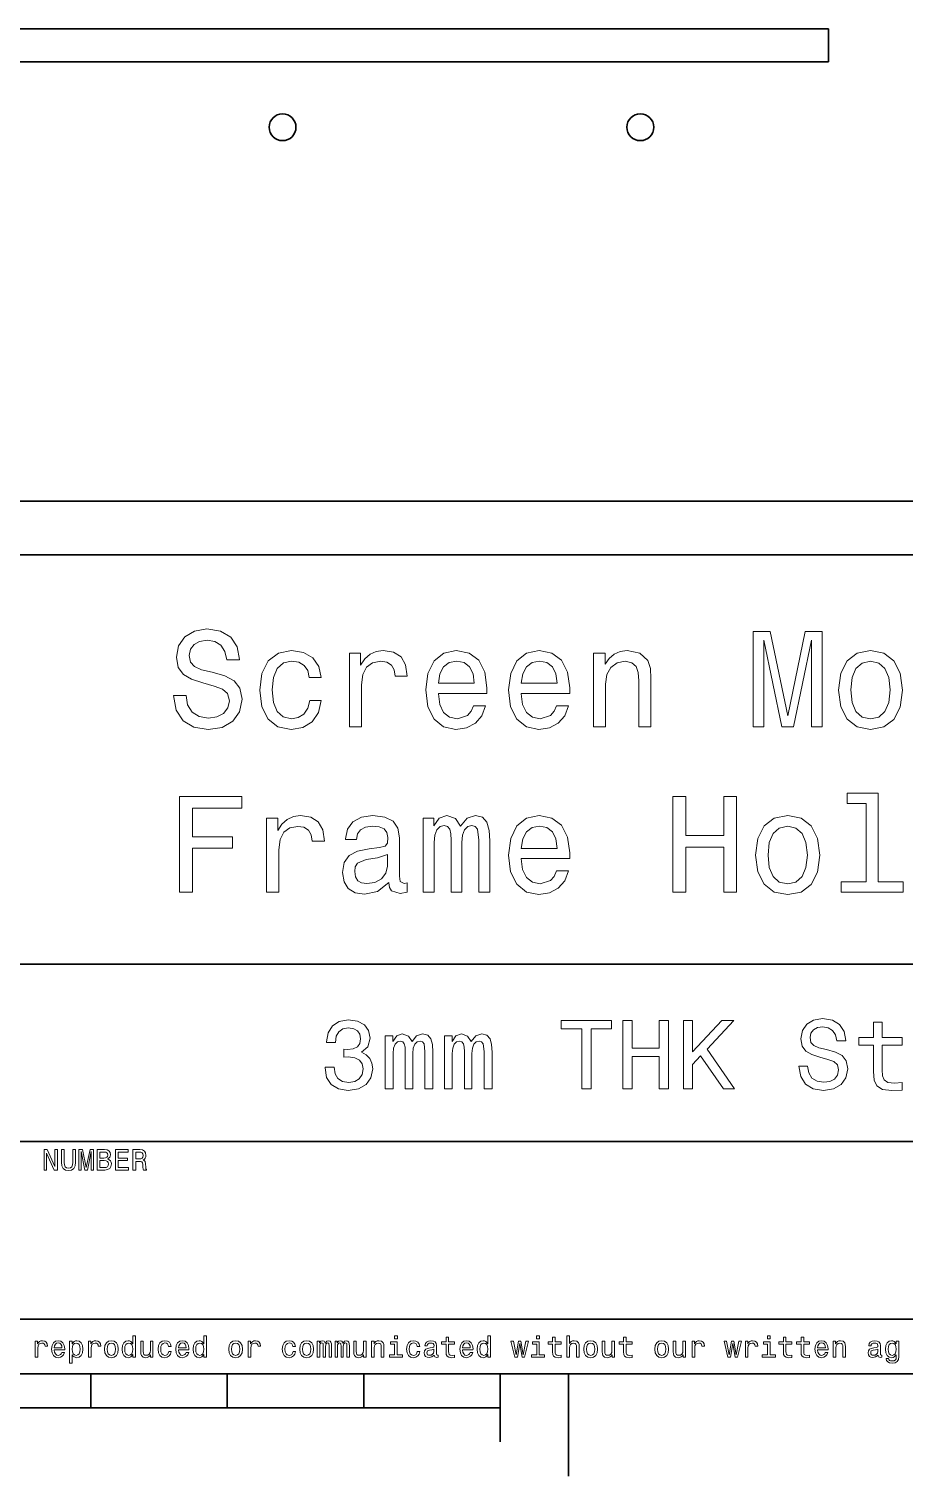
# Model space of a CAD drawing. Extents: x 0 to 420, y 0 to 297.
# Drawn here: x 275.5 to 339.6, y 2.5 to 108.5 of the extents above; entities that cross this region are included whole.
import ezdxf

# ---------------------------------------------------------------- set-up
doc = ezdxf.new("R2010")
doc.units = 0

msp = doc.modelspace()

# ---------------------------------------------------------------- linework, layer by layer
at = {"color": 7, "lineweight": 35}
for p, q in [((122.06395, 108.519714), (334.063965, 108.519714)), ((334.063965, 106.119705), (334.063965, 108.519714)), ((122.06395, 106.119705), (334.063965, 106.119705)), ((96.917229, 73.923706), (360.010712, 73.923706)), ((220, 70), (410, 70)), ((220, 40), (385, 40)), ((220, 27), (385, 27)), ((220, 14), (385, 14)), ((10, 10), (410, 10)), ((220, 10), (410, 10)), ((280, 10), (280, 7.5)), ((290, 10), (290, 7.5)), ((300, 10), (300, 7.5)), ((310, 10), (310, 5)), ((315, 10), (315, 2.5)), ((110, 7.5), (310, 7.5))]:
    msp.add_line(p, q, dxfattribs=at)
at = {"color": 7, "lineweight": 13}
for points in [[(286.97406, 59.690201), (286.056213, 59.690201), (286.257935, 58.621037), (286.762268, 57.834293), (287.53891, 57.360229), (288.587891, 57.188759), (289.626801, 57.350143), (290.403473, 57.793945), (290.897705, 58.48991), (291.079254, 59.40778), (290.927948, 60.234867), (290.504333, 60.769451), (289.818451, 61.122475), (288.900574, 61.384724), (288.113831, 61.576366), (287.599426, 61.798271), (287.306915, 62.121037), (287.216156, 62.625359), (287.306915, 63.07925), (287.569183, 63.422188), (287.972626, 63.654175), (288.527374, 63.734867), (289.092224, 63.634003), (289.536041, 63.361671), (289.828552, 62.90778), (289.969757, 62.292503), (290.887604, 62.292503), (290.887604, 62.312679), (290.726227, 63.260803), (290.252167, 63.966858), (289.505768, 64.41066), (288.497131, 64.561958), (287.589355, 64.41066), (286.883301, 63.98703), (286.429413, 63.331409), (286.268005, 62.484146), (286.399139, 61.727665), (286.78244, 61.213253), (287.387604, 60.870316), (288.214691, 60.608067), (289.031708, 60.37608), (289.646973, 60.154179), (290.020172, 59.831409), (290.151306, 59.306915), (290.030273, 58.772331), (289.71759, 58.368874), (289.24353, 58.116714), (288.628235, 58.036022), (287.942383, 58.146973), (287.417877, 58.469738), (287.085022, 58.994236)], [(328.550446, 57.380402), (329.327087, 57.380402), (329.327087, 63.734867), (330.638336, 57.380402), (331.505768, 57.380402), (332.806915, 63.734867), (332.806915, 57.380402), (333.593658, 57.380402), (333.593658, 64.380402), (332.363129, 64.380402), (331.072052, 58.207493), (329.791077, 64.380402), (328.550446, 64.380402)], [(296.001434, 61.001438), (296.878967, 61.001438), (296.697418, 61.808357), (296.263702, 62.443802), (295.587891, 62.837173), (294.710388, 62.988472), (293.742096, 62.786743), (293.005768, 62.221901), (292.541809, 61.304031), (292.380402, 60.073486), (292.531708, 58.853024), (292.985596, 57.945244), (293.701721, 57.380402), (294.680115, 57.188759), (295.547546, 57.340057), (296.223358, 57.763687), (296.687317, 58.429394), (296.889069, 59.317001), (296.041809, 59.317001), (295.890503, 58.752159), (295.608063, 58.328529), (295.20462, 58.06628), (294.710388, 57.985588), (294.095093, 58.116714), (293.651306, 58.520172), (293.378967, 59.175789), (293.288177, 60.103745), (293.378967, 61.011524), (293.661377, 61.667145), (294.115295, 62.070602), (294.710388, 62.211815), (295.234863, 62.121037), (295.628235, 61.889046), (295.890503, 61.50576)], [(298.956787, 57.380402), (299.844391, 57.380402), (299.844391, 60.476944), (299.935181, 61.223343), (300.207489, 61.757923), (300.651306, 62.080688), (301.246399, 62.191643), (301.690216, 62.121037), (302.023071, 61.919308), (302.224792, 61.576366), (302.29541, 61.112389), (303.193085, 61.112389), (303.072052, 61.929394), (302.739197, 62.514408), (302.184448, 62.867432), (301.427948, 62.988472), (300.913544, 62.90778), (300.469757, 62.706051), (300.076385, 62.36311), (299.763702, 61.899132), (299.763702, 62.796829), (298.956787, 62.796829)], [(305.472626, 59.831409), (309.023071, 59.831409), (309.033142, 60.244953), (308.871765, 61.404896), (308.427948, 62.272331), (307.721924, 62.796829), (306.783875, 62.988472), (305.865997, 62.786743), (305.159943, 62.221901), (304.706055, 61.304031), (304.544678, 60.093658), (304.695984, 58.853024), (305.149872, 57.945244), (305.845825, 57.380402), (306.753601, 57.188759), (307.540344, 57.319881), (308.185883, 57.662823), (308.659943, 58.207493), (308.932281, 58.933716), (308.054749, 58.933716), (307.873199, 58.530258), (307.610962, 58.227665), (306.864563, 57.985588), (306.289642, 58.096539), (305.855927, 58.449566), (305.573486, 59.024494), (305.472626, 59.801151)], [(311.544678, 59.831409), (315.095093, 59.831409), (315.105194, 60.244953), (314.943817, 61.404896), (314.5, 62.272331), (313.793945, 62.796829), (312.855927, 62.988472), (311.938049, 62.786743), (311.231995, 62.221901), (310.778107, 61.304031), (310.61673, 60.093658), (310.768005, 58.853024), (311.221924, 57.945244), (311.917877, 57.380402), (312.825653, 57.188759), (313.612396, 57.319881), (314.257935, 57.662823), (314.731995, 58.207493), (315.004333, 58.933716), (314.126801, 58.933716), (313.945251, 58.530258), (313.683014, 58.227665), (312.936615, 57.985588), (312.361694, 58.096539), (311.927948, 58.449566), (311.645538, 59.024494), (311.544678, 59.801151)], [(316.840057, 57.380402), (317.727661, 57.380402), (317.727661, 60.507202), (317.818451, 61.223343), (318.110962, 61.747837), (318.56485, 62.070602), (319.170044, 62.191643), (319.654175, 62.090775), (319.956787, 61.818443), (320.108093, 61.364552), (320.158508, 60.759365), (320.158508, 57.380402), (321.046112, 57.380402), (321.046112, 60.940922), (321.005768, 61.657059), (320.824219, 62.252159), (320.229126, 62.796829), (319.301147, 62.988472), (318.786743, 62.917866), (318.353027, 62.726223), (317.979828, 62.403458), (317.687317, 61.969738), (317.687317, 62.796829), (316.840057, 62.796829)], [(334.793945, 60.083572), (334.955353, 58.853024), (335.419312, 57.945244), (336.15564, 57.380402), (337.144104, 57.188759), (338.122498, 57.380402), (338.858795, 57.935158), (339.322784, 58.842937), (339.494232, 60.083572), (339.322784, 61.314117), (338.858795, 62.231987), (338.122498, 62.786743), (337.144104, 62.988472), (336.15564, 62.786743), (335.419312, 62.221901), (334.955353, 61.314117)], [(305.472626, 60.577808), (305.583588, 61.273773), (305.855927, 61.788181), (306.26947, 62.100861), (306.814117, 62.211815), (307.348724, 62.100861), (307.762268, 61.788181), (308.014404, 61.273773), (308.105194, 60.577808)], [(311.544678, 60.577808), (311.65564, 61.273773), (311.927948, 61.788181), (312.341492, 62.100861), (312.886169, 62.211815), (313.420746, 62.100861), (313.83429, 61.788181), (314.086456, 61.273773), (314.177246, 60.577808)], [(335.701721, 60.093658), (335.792511, 61.001438), (336.074951, 61.657059), (336.528839, 62.060516), (337.144104, 62.201729), (337.749298, 62.060516), (338.203186, 61.667145), (338.485596, 61.001438), (338.586456, 60.093658), (338.485596, 59.175789), (338.203186, 58.510086), (337.749298, 58.106625), (337.144104, 57.975502), (336.528839, 58.106625), (336.074951, 58.510086), (335.792511, 59.175789)], [(286.5, 45.286743), (287.438049, 45.286743), (287.438049, 48.504322), (290.383301, 48.504322), (290.383301, 49.341499), (287.438049, 49.341499), (287.438049, 51.43948), (291.059082, 51.43948), (291.059082, 52.286743), (286.5, 52.286743)], [(322.659943, 45.286743), (323.597992, 45.286743), (323.597992, 48.574928), (326.402039, 48.574928), (326.402039, 45.286743), (327.329987, 45.286743), (327.329987, 52.286743), (326.402039, 52.286743), (326.402039, 49.432278), (323.597992, 49.432278), (323.597992, 52.286743), (322.659943, 52.286743)], [(336.82135, 51.782421), (336.82135, 46.033142), (334.995697, 46.033142), (334.995697, 45.286743), (339.524506, 45.286743), (339.524506, 46.033142), (337.708954, 46.033142), (337.708954, 52.528816), (335.429413, 52.528816), (335.429413, 51.782421)], [(292.884735, 45.286743), (293.772339, 45.286743), (293.772339, 48.383286), (293.863129, 49.129684), (294.135468, 49.664265), (294.579254, 49.98703), (295.174347, 50.097984), (295.618164, 50.027378), (295.951019, 49.825649), (296.15274, 49.482708), (296.223358, 49.01873), (297.121033, 49.01873), (297, 49.835735), (296.667145, 50.42075), (296.112396, 50.773773), (295.355927, 50.894814), (294.841492, 50.814121), (294.397705, 50.612392), (294.004333, 50.269451), (293.69165, 49.805473), (293.69165, 50.703171), (292.884735, 50.703171)], [(301.841492, 45.992794), (301.841492, 45.962536), (301.891937, 45.619595), (302.043243, 45.377522), (302.67868, 45.185879), (303.172913, 45.266571), (303.172913, 45.95245), (302.96109, 45.922192), (302.67868, 46.053314), (302.628235, 46.456772), (302.628235, 49.260807), (302.507202, 49.976944), (302.154175, 50.481266), (301.53891, 50.783859), (300.671478, 50.894814), (299.824219, 50.773773), (299.198853, 50.430836), (298.805481, 49.896252), (298.674347, 49.190201), (298.674347, 49.129684), (299.471191, 49.129684), (299.541809, 49.553314), (299.763702, 49.855907), (300.126801, 50.037464), (300.641205, 50.10807), (301.135468, 50.057636), (301.488495, 49.906342), (301.700287, 49.644093), (301.770905, 49.280979), (301.73056, 48.857349), (301.569183, 48.645535), (301.16571, 48.54467), (300.409241, 48.463978), (299.541809, 48.282421), (298.926514, 47.959656), (298.563416, 47.45533), (298.452454, 46.708935), (298.553314, 46.043228), (298.865997, 45.548992), (299.370331, 45.236309), (300.066284, 45.125359), (301.004333, 45.337177)], [(304.342957, 45.286743), (305.159943, 45.286743), (305.159943, 48.90778), (305.210388, 49.45245), (305.361694, 49.845821), (305.593658, 50.077808), (305.896271, 50.168587), (306.138336, 50.087894), (306.299713, 49.886166), (306.380402, 49.543228), (306.410675, 49.089336), (306.410675, 45.286743), (307.177246, 45.286743), (307.177246, 48.90778), (307.227661, 49.442364), (307.378967, 49.835735), (307.621033, 50.077808), (307.923645, 50.168587), (308.16571, 50.087894), (308.327087, 49.886166), (308.427948, 49.089336), (308.427948, 45.286743), (309.244965, 45.286743), (309.244965, 49.028816), (309.194519, 49.805473), (309.033142, 50.400578), (308.710388, 50.763687), (308.185883, 50.894814), (307.570618, 50.693085), (307.096558, 50.10807), (306.723358, 50.682999), (306.097992, 50.894814), (305.523071, 50.693085), (305.1297, 50.128242), (305.1297, 50.703171), (304.342957, 50.703171)], [(311.544678, 47.737751), (315.095093, 47.737751), (315.105194, 48.151295), (314.943817, 49.311237), (314.5, 50.178673), (313.793945, 50.703171), (312.855927, 50.894814), (311.938049, 50.693085), (311.231995, 50.128242), (310.778107, 49.210373), (310.61673, 48), (310.768005, 46.759365), (311.221924, 45.851585), (311.917877, 45.286743), (312.825653, 45.0951), (313.612396, 45.226223), (314.257935, 45.569164), (314.731995, 46.113834), (315.004333, 46.840057), (314.126801, 46.840057), (313.945251, 46.4366), (313.683014, 46.134007), (312.936615, 45.89193), (312.361694, 46.00288), (311.927948, 46.355907), (311.645538, 46.930836), (311.544678, 47.707493)], [(328.721924, 47.989914), (328.883301, 46.759365), (329.34729, 45.851585), (330.083588, 45.286743), (331.072052, 45.0951), (332.050446, 45.286743), (332.786743, 45.841499), (333.250732, 46.749279), (333.422211, 47.989914), (333.250732, 49.220459), (332.786743, 50.138329), (332.050446, 50.693085), (331.072052, 50.894814), (330.083588, 50.693085), (329.34729, 50.128242), (328.883301, 49.220459)], [(311.544678, 48.48415), (311.65564, 49.180115), (311.927948, 49.694523), (312.341492, 50.007202), (312.886169, 50.118156), (313.420746, 50.007202), (313.83429, 49.694523), (314.086456, 49.180115), (314.177246, 48.48415)], [(329.6297, 48), (329.720459, 48.90778), (330.002899, 49.5634), (330.456787, 49.966858), (331.072052, 50.10807), (331.677246, 49.966858), (332.131134, 49.573486), (332.413544, 48.90778), (332.514404, 48), (332.413544, 47.08213), (332.131134, 46.416428), (331.677246, 46.012966), (331.072052, 45.881844), (330.456787, 46.012966), (330.002899, 46.416428), (329.720459, 47.08213)], [(301.740631, 47.182999), (301.619598, 46.658501), (301.296844, 46.255043), (300.812683, 45.992794), (300.21759, 45.902016), (299.83429, 45.95245), (299.561981, 46.113834), (299.390503, 46.396252), (299.340057, 46.789623), (299.380402, 47.142651), (299.541809, 47.394814), (300.187317, 47.677235), (301.004333, 47.798271), (301.740631, 48.040344)], [(297.161377, 32.451729), (297.161377, 32.401299), (297.276642, 31.709654), (297.615265, 31.190924), (298.148407, 30.85951), (298.854462, 30.737032), (299.603729, 30.85951), (300.16571, 31.176514), (300.52594, 31.680836), (300.655609, 32.32925), (300.597961, 32.754322), (300.439484, 33.100143), (300.180115, 33.366714), (299.83429, 33.561241), (300.302582, 33.950287), (300.468292, 34.569885), (300.360229, 35.131844), (300.050415, 35.556915), (299.546112, 35.823486), (298.854462, 35.917149), (298.206055, 35.801872), (297.708923, 35.484871), (297.384705, 34.980549), (297.276642, 34.31052), (297.276642, 34.260086), (297.917847, 34.260086), (297.975494, 34.721184), (298.162811, 35.052593), (298.465424, 35.254322), (298.890472, 35.32637), (299.265137, 35.268734), (299.53891, 35.117435), (299.70459, 34.872478), (299.76944, 34.541065), (299.70459, 34.188042), (299.531677, 33.950287), (299.229095, 33.806198), (298.818451, 33.76297), (298.537445, 33.770172), (298.537445, 33.201008), (298.890472, 33.21542), (299.34436, 33.150578), (299.682983, 32.977665), (299.884705, 32.696686), (299.956757, 32.32925), (299.877502, 31.911385), (299.668579, 31.601585), (299.337158, 31.407061), (298.897675, 31.34222), (298.443787, 31.414267), (298.112396, 31.630404), (297.903442, 31.976225), (297.824188, 32.451729)], [(315.994232, 30.881124), (316.657043, 30.881124), (316.657043, 35.275936), (318.170013, 35.275936), (318.170013, 35.881126), (314.47406, 35.881126), (314.47406, 35.275936), (315.994232, 35.275936)], [(318.991333, 30.881124), (319.661377, 30.881124), (319.661377, 33.229828), (321.664246, 33.229828), (321.664246, 30.881124), (322.327087, 30.881124), (322.327087, 35.881126), (321.664246, 35.881126), (321.664246, 33.84222), (319.661377, 33.84222), (319.661377, 35.881126), (318.991333, 35.881126)], [(323.436584, 30.881124), (324.099426, 30.881124), (324.099426, 32.660664), (324.690186, 33.29467), (326.368866, 30.881124), (327.175781, 30.881124), (325.158508, 33.777378), (327.118134, 35.881126), (326.239197, 35.881126), (324.099426, 33.568443), (324.099426, 35.881126), (323.436584, 35.881126)], [(332.536011, 32.530979), (331.880402, 32.530979), (332.024475, 31.767292), (332.384705, 31.205332), (332.939484, 30.866714), (333.688751, 30.744236), (334.430817, 30.85951), (334.985596, 31.176514), (335.338623, 31.673632), (335.468292, 32.32925), (335.360229, 32.920029), (335.057617, 33.301872), (334.567719, 33.554035), (333.912109, 33.741356), (333.350128, 33.878242), (332.982697, 34.036743), (332.773773, 34.267292), (332.708923, 34.627522), (332.773773, 34.951729), (332.96109, 35.196686), (333.249268, 35.362392), (333.645538, 35.420029), (334.048981, 35.347984), (334.365997, 35.153458), (334.574921, 34.82925), (334.675781, 34.389771), (335.331421, 34.389771), (335.331421, 34.404179), (335.216125, 35.081413), (334.877502, 35.585735), (334.34436, 35.902737), (333.623901, 36.010807), (332.975494, 35.902737), (332.471191, 35.600143), (332.146973, 35.131844), (332.031677, 34.526657), (332.125366, 33.986313), (332.399139, 33.618877), (332.831421, 33.37392), (333.42218, 33.1866), (334.005768, 33.020893), (334.445251, 32.862392), (334.711792, 32.631844), (334.805481, 32.257206), (334.719025, 31.87536), (334.495667, 31.587177), (334.157043, 31.407061), (333.71756, 31.349424), (333.227661, 31.428675), (332.853027, 31.659222), (332.615265, 32.033863)], [(337.3703, 34.079971), (337.3703, 32.14193), (337.413544, 31.515131), (337.615265, 31.082853), (338.018738, 30.830692), (338.703156, 30.744236), (339.452454, 30.78026), (339.452454, 31.32781), (338.904907, 31.284582), (338.407776, 31.34222), (338.141205, 31.522335), (338.02594, 31.824928), (338.004333, 32.25), (338.004333, 34.079971), (339.452454, 34.079971), (339.452454, 34.620316), (338.004333, 34.620316), (338.004333, 35.751442), (337.3703, 35.751442), (337.3703, 34.620316), (336.275208, 34.620316), (336.275208, 34.079971)], [(301.570587, 30.881124), (302.154175, 30.881124), (302.154175, 33.467579), (302.190186, 33.856628), (302.298248, 34.137608), (302.463959, 34.303314), (302.680115, 34.368156), (302.853027, 34.31052), (302.968292, 34.166428), (303.02594, 33.921471), (303.047546, 33.597263), (303.047546, 30.881124), (303.595093, 30.881124), (303.595093, 33.467579), (303.631104, 33.849422), (303.739197, 34.130405), (303.912109, 34.303314), (304.128235, 34.368156), (304.301147, 34.31052), (304.416412, 34.166428), (304.488464, 33.597263), (304.488464, 30.881124), (305.072052, 30.881124), (305.072052, 33.554035), (305.036011, 34.108791), (304.920746, 34.533863), (304.690186, 34.793228), (304.315552, 34.886887), (303.876068, 34.742798), (303.537445, 34.324928), (303.270874, 34.735592), (302.824188, 34.886887), (302.413544, 34.742798), (302.132568, 34.339336), (302.132568, 34.75), (301.570587, 34.75)], [(305.907776, 30.881124), (306.491333, 30.881124), (306.491333, 33.467579), (306.527374, 33.856628), (306.635437, 34.137608), (306.801147, 34.303314), (307.017273, 34.368156), (307.190186, 34.31052), (307.305481, 34.166428), (307.363098, 33.921471), (307.384705, 33.597263), (307.384705, 30.881124), (307.932281, 30.881124), (307.932281, 33.467579), (307.968292, 33.849422), (308.076355, 34.130405), (308.249268, 34.303314), (308.465424, 34.368156), (308.638306, 34.31052), (308.753601, 34.166428), (308.825653, 33.597263), (308.825653, 30.881124), (309.40921, 30.881124), (309.40921, 33.554035), (309.373199, 34.108791), (309.257904, 34.533863), (309.027374, 34.793228), (308.65274, 34.886887), (308.213257, 34.742798), (307.874634, 34.324928), (307.608063, 34.735592), (307.161377, 34.886887), (306.750702, 34.742798), (306.469727, 34.339336), (306.469727, 34.75), (305.907776, 34.75)], [(276.567017, 24.918587), (276.746399, 24.918587), (276.746399, 26.148415), (277.32132, 24.918587), (277.552582, 24.918587), (277.552582, 26.418587), (277.371033, 26.418587), (277.371033, 25.188759), (276.802582, 26.418587), (276.567017, 26.418587)], [(277.844391, 25.489191), (277.874634, 25.219019), (277.969727, 25.026655), (278.1297, 24.916426), (278.360962, 24.87752), (278.590057, 24.916426), (278.75, 25.026655), (278.845093, 25.216858), (278.877533, 25.489191), (278.877533, 26.418587), (278.676514, 26.418587), (278.676514, 25.478386), (278.657074, 25.294668), (278.598694, 25.162823), (278.499268, 25.085012), (278.360962, 25.059076), (278.218292, 25.085012), (278.118866, 25.162823), (278.060516, 25.292505), (278.043243, 25.478386), (278.043243, 26.418587), (277.844391, 26.418587)], [(279.121765, 24.918587), (279.288177, 24.918587), (279.288177, 26.280258), (279.569153, 24.918587), (279.755035, 24.918587), (280.033875, 26.280258), (280.033875, 24.918587), (280.202454, 24.918587), (280.202454, 26.418587), (279.938751, 26.418587), (279.662109, 25.095819), (279.387604, 26.418587), (279.121765, 26.418587)], [(281.233429, 25.729105), (281.384735, 25.854465), (281.423645, 25.938759), (281.436615, 26.042505), (281.408508, 26.204609), (281.324219, 26.321325), (281.188049, 26.392651), (280.997833, 26.418587), (280.463989, 26.418587), (280.463989, 24.918587), (281.028107, 24.918587), (281.229095, 24.948847), (281.378235, 25.037462), (281.471191, 25.177952), (281.503601, 25.368155), (281.484161, 25.495676), (281.432281, 25.601583), (281.347992, 25.679394)], [(280.956787, 25.796108), (280.662842, 25.796108), (280.662842, 26.239193), (280.97406, 26.239193), (281.09079, 26.226223), (281.172913, 26.187319), (281.222626, 26.120316), (281.239929, 26.020893), (281.220459, 25.921469), (281.168579, 25.852304), (281.079987, 25.809076)], [(281.004333, 25.097982), (280.662842, 25.097982), (280.662842, 25.614552), (280.984863, 25.614552), (281.121033, 25.599422), (281.218292, 25.554033), (281.276672, 25.476223), (281.296112, 25.363832), (281.276672, 25.244955), (281.222626, 25.162823), (281.131836, 25.113111)], [(281.810516, 24.918587), (282.761536, 24.918587), (282.761536, 25.100143), (282.009369, 25.100143), (282.009369, 25.608068), (282.679382, 25.608068), (282.679382, 25.787462), (282.009369, 25.787462), (282.009369, 26.23703), (282.744232, 26.23703), (282.744232, 26.418587), (281.810516, 26.418587)], [(283.083588, 24.918587), (283.284576, 24.918587), (283.284576, 25.551872), (283.489929, 25.551872), (283.641205, 25.545387), (283.736328, 25.515129), (283.788177, 25.443804), (283.809814, 25.31628), (283.820618, 25.121758), (283.833588, 24.994236), (283.859497, 24.918587), (284.086456, 24.918587), (284.086456, 24.959654), (284.036743, 25.020172), (284.01947, 25.132565), (284.004333, 25.37464), (283.96759, 25.554033), (283.917877, 25.610229), (283.840057, 25.651297), (283.926514, 25.70533), (283.98703, 25.780979), (284.02594, 25.87608), (284.03891, 25.990633), (284.008636, 26.17219), (283.92218, 26.308357), (283.779541, 26.39049), (283.585022, 26.418587), (283.083588, 26.418587)], [(283.528809, 26.234869), (283.660675, 26.221901), (283.753601, 26.180834), (283.811951, 26.105186), (283.831421, 25.986311), (283.809814, 25.86095), (283.751434, 25.785301), (283.652008, 25.746397), (283.515839, 25.73559), (283.284576, 25.73559), (283.284576, 26.234869)], [(283.070587, 11.393732), (283.070587, 11.214337), (283.260773, 11.214337), (283.260773, 12.766211), (283.072754, 12.766211), (283.072754, 12.197767), (282.927917, 12.362032), (282.839294, 12.400937), (282.737732, 12.416066), (282.554016, 12.372839), (282.411346, 12.251801), (282.31842, 12.057277), (282.286011, 11.79575), (282.31842, 11.534222), (282.411346, 11.337536), (282.554016, 11.214337), (282.737732, 11.173271), (282.839294, 11.188401), (282.930084, 11.227305)], [(288.275208, 11.393732), (288.275208, 11.214337), (288.465393, 11.214337), (288.465393, 12.766211), (288.277344, 12.766211), (288.277344, 12.197767), (288.132538, 12.362032), (288.043915, 12.400937), (287.942322, 12.416066), (287.758606, 12.372839), (287.615967, 12.251801), (287.523041, 12.057277), (287.490601, 11.79575), (287.523041, 11.534222), (287.615967, 11.337536), (287.758606, 11.214337), (287.942322, 11.173271), (288.043915, 11.188401), (288.134705, 11.227305)], [(302.462524, 12.766211), (302.261536, 12.766211), (302.261536, 12.550073), (302.462524, 12.550073)], [(309.093689, 11.393732), (309.093689, 11.214337), (309.283875, 11.214337), (309.283875, 12.766211), (309.095825, 12.766211), (309.095825, 12.197767), (308.951019, 12.362032), (308.862396, 12.400937), (308.760803, 12.416066), (308.577087, 12.372839), (308.434448, 12.251801), (308.341522, 12.057277), (308.309082, 11.79575), (308.341522, 11.534222), (308.434448, 11.337536), (308.577087, 11.214337), (308.760803, 11.173271), (308.862396, 11.188401), (308.953186, 11.227305)], [(312.871765, 12.766211), (312.670776, 12.766211), (312.670776, 12.550073), (312.871765, 12.550073)], [(314.8862, 11.214337), (315.076385, 11.214337), (315.076385, 11.884366), (315.095856, 12.037825), (315.158508, 12.150216), (315.255798, 12.21938), (315.385468, 12.245317), (315.489227, 12.223703), (315.554077, 12.165346), (315.586487, 12.068084), (315.59729, 11.938401), (315.59729, 11.214337), (315.787476, 11.214337), (315.787476, 11.977305), (315.778839, 12.130764), (315.739929, 12.258286), (315.612427, 12.375), (315.413574, 12.416066), (315.305481, 12.400937), (315.212555, 12.359871), (315.134766, 12.295029), (315.076385, 12.206412), (315.076385, 12.766211), (314.8862, 12.766211)], [(329.786804, 12.766211), (329.585785, 12.766211), (329.585785, 12.550073), (329.786804, 12.550073)], [(275.922882, 11.214337), (276.113098, 11.214337), (276.113098, 11.877882), (276.132538, 12.037825), (276.190918, 12.152378), (276.286011, 12.221542), (276.413513, 12.245317), (276.508636, 12.230187), (276.579956, 12.18696), (276.623169, 12.113473), (276.638306, 12.01405), (276.830688, 12.01405), (276.804749, 12.189121), (276.733398, 12.314482), (276.614532, 12.39013), (276.452423, 12.416066), (276.342194, 12.398775), (276.247101, 12.355548), (276.162811, 12.282061), (276.095795, 12.182637), (276.095795, 12.375), (275.922882, 12.375)], [(277.319153, 11.739553), (278.079956, 11.739553), (278.082123, 11.82817), (278.047546, 12.076729), (277.952423, 12.262609), (277.801147, 12.375), (277.600128, 12.416066), (277.403442, 12.372839), (277.252136, 12.251801), (277.154877, 12.055116), (277.1203, 11.79575), (277.15271, 11.5299), (277.249969, 11.335375), (277.399109, 11.214337), (277.593628, 11.173271), (277.762238, 11.201369), (277.900543, 11.274856), (278.002136, 11.391571), (278.060486, 11.547191), (277.872467, 11.547191), (277.833557, 11.460735), (277.777344, 11.395893), (277.617401, 11.34402), (277.494202, 11.367796), (277.401276, 11.443444), (277.340759, 11.566643), (277.319153, 11.733069)], [(277.319153, 11.899496), (277.342926, 12.048632), (277.401276, 12.158862), (277.489899, 12.225864), (277.606598, 12.24964), (277.721161, 12.225864), (277.809784, 12.158862), (277.8638, 12.048632), (277.88327, 11.899496)], [(278.63327, 12.195605), (278.63327, 12.375), (278.443054, 12.375), (278.443054, 10.76477), (278.63327, 10.76477), (278.63327, 11.391571), (278.700256, 11.289986), (278.775909, 11.222982), (278.966125, 11.173271), (279.147675, 11.214337), (279.290314, 11.337536), (279.38327, 11.532061), (279.417847, 11.79575), (279.38327, 12.057277), (279.290314, 12.251801), (279.147675, 12.372839), (278.966125, 12.416066), (278.862366, 12.403098), (278.773743, 12.362032), (278.69812, 12.292868)], [(278.933685, 11.34402), (278.806183, 11.372118), (278.713226, 11.458573), (278.654877, 11.599064), (278.635437, 11.79575), (278.654877, 11.990274), (278.713226, 12.130764), (278.806183, 12.215057), (278.933685, 12.245317), (279.050415, 12.215057), (279.143341, 12.128603), (279.201721, 11.988112), (279.223328, 11.79575), (279.201721, 11.601225), (279.143341, 11.458573), (279.050415, 11.372118)], [(279.826355, 11.214337), (280.016541, 11.214337), (280.016541, 11.877882), (280.036011, 12.037825), (280.09436, 12.152378), (280.189453, 12.221542), (280.316986, 12.245317), (280.412079, 12.230187), (280.483398, 12.18696), (280.526642, 12.113473), (280.541748, 12.01405), (280.734131, 12.01405), (280.708191, 12.189121), (280.636871, 12.314482), (280.517975, 12.39013), (280.355896, 12.416066), (280.245667, 12.398775), (280.150543, 12.355548), (280.066254, 12.282061), (279.999268, 12.182637), (279.999268, 12.375), (279.826355, 12.375)], [(280.999969, 11.793588), (281.034546, 11.5299), (281.133972, 11.335375), (281.291748, 11.214337), (281.503571, 11.173271), (281.713226, 11.214337), (281.871002, 11.333214), (281.970428, 11.527738), (282.007172, 11.793588), (281.970428, 12.057277), (281.871002, 12.253963), (281.713226, 12.372839), (281.503571, 12.416066), (281.291748, 12.372839), (281.133972, 12.251801), (281.034546, 12.057277)], [(281.194489, 11.79575), (281.213959, 11.990274), (281.274475, 12.130764), (281.371735, 12.217219), (281.503571, 12.247478), (281.63327, 12.217219), (281.73053, 12.132925), (281.791046, 11.990274), (281.812653, 11.79575), (281.791046, 11.599064), (281.73053, 11.456412), (281.63327, 11.369957), (281.503571, 11.341859), (281.371735, 11.369957), (281.274475, 11.456412), (281.213959, 11.599064)], [(282.770142, 12.245317), (282.895508, 12.215057), (282.990601, 12.130764), (283.046814, 11.990274), (283.06842, 11.79575), (283.046814, 11.599064), (282.990601, 11.458573), (282.895508, 11.372118), (282.770142, 11.34402), (282.651276, 11.372118), (282.560486, 11.458573), (282.499969, 11.601225), (282.48053, 11.79575), (282.499969, 11.988112), (282.560486, 12.128603), (282.651276, 12.215057)], [(284.553284, 12.375), (284.363098, 12.375), (284.363098, 11.704971), (284.341461, 11.549352), (284.278778, 11.43696), (284.181519, 11.367796), (284.054016, 11.346182), (283.952423, 11.363473), (283.887573, 11.415346), (283.85083, 11.503963), (283.842194, 11.629323), (283.842194, 12.375), (283.651978, 12.375), (283.651978, 11.612032), (283.658478, 11.458573), (283.699524, 11.331052), (283.82489, 11.214337), (284.025909, 11.173271), (284.133972, 11.188401), (284.226929, 11.227305), (284.306885, 11.294309), (284.371735, 11.391571), (284.371735, 11.214337), (284.553284, 11.214337)], [(285.698822, 11.990274), (285.886841, 11.990274), (285.847961, 12.163185), (285.755005, 12.299352), (285.610199, 12.383646), (285.42215, 12.416066), (285.214661, 12.372839), (285.056885, 12.251801), (284.957458, 12.055116), (284.922882, 11.791427), (284.955292, 11.5299), (285.052551, 11.335375), (285.206024, 11.214337), (285.41568, 11.173271), (285.601562, 11.205692), (285.746368, 11.29647), (285.845795, 11.439121), (285.889038, 11.629323), (285.707458, 11.629323), (285.675049, 11.508286), (285.614532, 11.417507), (285.528076, 11.361311), (285.42215, 11.34402), (285.290314, 11.372118), (285.195221, 11.458573), (285.136841, 11.599064), (285.117401, 11.797911), (285.136841, 11.992435), (285.197388, 12.132925), (285.294647, 12.21938), (285.42215, 12.24964), (285.534546, 12.230187), (285.618835, 12.180475), (285.675049, 12.098343)], [(286.427216, 11.739553), (287.188019, 11.739553), (287.190186, 11.82817), (287.155579, 12.076729), (287.060486, 12.262609), (286.90918, 12.375), (286.708191, 12.416066), (286.511505, 12.372839), (286.360199, 12.251801), (286.262939, 12.055116), (286.228363, 11.79575), (286.260773, 11.5299), (286.358032, 11.335375), (286.507172, 11.214337), (286.701691, 11.173271), (286.8703, 11.201369), (287.008606, 11.274856), (287.110199, 11.391571), (287.168579, 11.547191), (286.98053, 11.547191), (286.94162, 11.460735), (286.885437, 11.395893), (286.725464, 11.34402), (286.602295, 11.367796), (286.509338, 11.443444), (286.448822, 11.566643), (286.427216, 11.733069)], [(286.427216, 11.899496), (286.450989, 12.048632), (286.509338, 12.158862), (286.597961, 12.225864), (286.714661, 12.24964), (286.829224, 12.225864), (286.917847, 12.158862), (286.971863, 12.048632), (286.991333, 11.899496)], [(287.974762, 12.245317), (288.100128, 12.215057), (288.195221, 12.130764), (288.251404, 11.990274), (288.273041, 11.79575), (288.251404, 11.599064), (288.195221, 11.458573), (288.100128, 11.372118), (287.974762, 11.34402), (287.855896, 11.372118), (287.765106, 11.458573), (287.70459, 11.601225), (287.68512, 11.79575), (287.70459, 11.988112), (287.765106, 12.128603), (287.855896, 12.215057)], [(290.108032, 11.793588), (290.142639, 11.5299), (290.242065, 11.335375), (290.399841, 11.214337), (290.611633, 11.173271), (290.821289, 11.214337), (290.979095, 11.333214), (291.078491, 11.527738), (291.115265, 11.793588), (291.078491, 12.057277), (290.979095, 12.253963), (290.821289, 12.372839), (290.611633, 12.416066), (290.399841, 12.372839), (290.242065, 12.251801), (290.142639, 12.057277)], [(290.302582, 11.79575), (290.322021, 11.990274), (290.382538, 12.130764), (290.479797, 12.217219), (290.611633, 12.247478), (290.741333, 12.217219), (290.838593, 12.132925), (290.899109, 11.990274), (290.920715, 11.79575), (290.899109, 11.599064), (290.838593, 11.456412), (290.741333, 11.369957), (290.611633, 11.341859), (290.479797, 11.369957), (290.382538, 11.456412), (290.322021, 11.599064)], [(291.536743, 11.214337), (291.726929, 11.214337), (291.726929, 11.877882), (291.746368, 12.037825), (291.804749, 12.152378), (291.899841, 12.221542), (292.027344, 12.245317), (292.122467, 12.230187), (292.193787, 12.18696), (292.237, 12.113473), (292.252136, 12.01405), (292.444519, 12.01405), (292.418579, 12.189121), (292.347229, 12.314482), (292.228363, 12.39013), (292.066254, 12.416066), (291.956024, 12.398775), (291.860931, 12.355548), (291.776642, 12.282061), (291.709625, 12.182637), (291.709625, 12.375), (291.536743, 12.375)], [(294.806885, 11.990274), (294.994934, 11.990274), (294.956055, 12.163185), (294.863098, 12.299352), (294.718292, 12.383646), (294.530243, 12.416066), (294.322754, 12.372839), (294.164978, 12.251801), (294.065552, 12.055116), (294.030975, 11.791427), (294.063385, 11.5299), (294.160645, 11.335375), (294.314117, 11.214337), (294.523773, 11.173271), (294.709656, 11.205692), (294.854462, 11.29647), (294.953888, 11.439121), (294.997101, 11.629323), (294.815552, 11.629323), (294.783142, 11.508286), (294.722595, 11.417507), (294.636169, 11.361311), (294.530243, 11.34402), (294.398407, 11.372118), (294.303284, 11.458573), (294.244934, 11.599064), (294.225494, 11.797911), (294.244934, 11.992435), (294.305481, 12.132925), (294.40271, 12.21938), (294.530243, 12.24964), (294.642639, 12.230187), (294.726929, 12.180475), (294.783142, 12.098343)], [(295.312683, 11.793588), (295.34726, 11.5299), (295.446686, 11.335375), (295.604462, 11.214337), (295.816284, 11.173271), (296.02594, 11.214337), (296.183716, 11.333214), (296.283142, 11.527738), (296.319885, 11.793588), (296.283142, 12.057277), (296.183716, 12.253963), (296.02594, 12.372839), (295.816284, 12.416066), (295.604462, 12.372839), (295.446686, 12.251801), (295.34726, 12.057277)], [(295.507202, 11.79575), (295.526642, 11.990274), (295.587158, 12.130764), (295.684418, 12.217219), (295.816284, 12.247478), (295.945953, 12.217219), (296.043213, 12.132925), (296.103729, 11.990274), (296.125366, 11.79575), (296.103729, 11.599064), (296.043213, 11.456412), (295.945953, 11.369957), (295.816284, 11.341859), (295.684418, 11.369957), (295.587158, 11.456412), (295.526642, 11.599064)], [(296.59436, 11.214337), (296.76944, 11.214337), (296.76944, 11.990274), (296.780243, 12.106989), (296.812683, 12.191282), (296.862366, 12.240994), (296.927216, 12.260447), (296.979095, 12.243155), (297.013672, 12.199928), (297.030975, 12.126441), (297.037445, 12.029179), (297.037445, 11.214337), (297.201721, 11.214337), (297.201721, 11.990274), (297.212524, 12.104827), (297.244934, 12.189121), (297.296814, 12.240994), (297.361664, 12.260447), (297.413544, 12.243155), (297.44812, 12.199928), (297.469727, 12.029179), (297.469727, 11.214337), (297.644806, 11.214337), (297.644806, 12.016211), (297.634003, 12.182637), (297.599426, 12.310159), (297.530243, 12.387968), (297.417847, 12.416066), (297.286011, 12.372839), (297.184448, 12.247478), (297.104462, 12.370678), (296.970459, 12.416066), (296.84726, 12.372839), (296.76297, 12.251801), (296.76297, 12.375), (296.59436, 12.375)], [(297.895538, 11.214337), (298.070618, 11.214337), (298.070618, 11.990274), (298.081421, 12.106989), (298.113831, 12.191282), (298.163544, 12.240994), (298.228394, 12.260447), (298.280243, 12.243155), (298.314819, 12.199928), (298.332123, 12.126441), (298.338623, 12.029179), (298.338623, 11.214337), (298.502869, 11.214337), (298.502869, 11.990274), (298.513672, 12.104827), (298.546112, 12.189121), (298.597961, 12.240994), (298.662811, 12.260447), (298.714691, 12.243155), (298.749268, 12.199928), (298.770874, 12.029179), (298.770874, 11.214337), (298.945953, 11.214337), (298.945953, 12.016211), (298.93515, 12.182637), (298.900574, 12.310159), (298.831421, 12.387968), (298.719025, 12.416066), (298.587158, 12.372839), (298.485596, 12.247478), (298.405609, 12.370678), (298.271606, 12.416066), (298.148407, 12.372839), (298.064117, 12.251801), (298.064117, 12.375), (297.895538, 12.375)], [(300.167145, 12.375), (299.976929, 12.375), (299.976929, 11.704971), (299.955322, 11.549352), (299.892639, 11.43696), (299.79538, 11.367796), (299.667847, 11.346182), (299.566284, 11.363473), (299.501434, 11.415346), (299.464691, 11.503963), (299.456055, 11.629323), (299.456055, 12.375), (299.265839, 12.375), (299.265839, 11.612032), (299.272339, 11.458573), (299.313416, 11.331052), (299.438751, 11.214337), (299.639771, 11.173271), (299.747833, 11.188401), (299.840759, 11.227305), (299.920746, 11.294309), (299.985596, 11.391571), (299.985596, 11.214337), (300.167145, 11.214337)], [(300.573486, 11.214337), (300.763672, 11.214337), (300.763672, 11.884366), (300.783142, 12.037825), (300.845825, 12.150216), (300.943085, 12.21938), (301.072754, 12.245317), (301.176514, 12.223703), (301.241364, 12.165346), (301.273773, 12.068084), (301.284576, 11.938401), (301.284576, 11.214337), (301.474792, 11.214337), (301.474792, 11.977305), (301.466125, 12.130764), (301.427246, 12.258286), (301.299713, 12.375), (301.100861, 12.416066), (300.990631, 12.400937), (300.897705, 12.359871), (300.817719, 12.290707), (300.755035, 12.197767), (300.755035, 12.375), (300.573486, 12.375)], [(302.456055, 11.37428), (302.456055, 12.336096), (301.96759, 12.336096), (301.96759, 12.173991), (302.265869, 12.173991), (302.265869, 11.37428), (301.876801, 11.37428), (301.876801, 11.214337), (302.849426, 11.214337), (302.849426, 11.37428)], [(303.914978, 11.990274), (304.103027, 11.990274), (304.064117, 12.163185), (303.971191, 12.299352), (303.826355, 12.383646), (303.638336, 12.416066), (303.430847, 12.372839), (303.273071, 12.251801), (303.173645, 12.055116), (303.139038, 11.791427), (303.171478, 11.5299), (303.268738, 11.335375), (303.42218, 11.214337), (303.631836, 11.173271), (303.817719, 11.205692), (303.962524, 11.29647), (304.061951, 11.439121), (304.105194, 11.629323), (303.923645, 11.629323), (303.891205, 11.508286), (303.830688, 11.417507), (303.744232, 11.361311), (303.638336, 11.34402), (303.50647, 11.372118), (303.411377, 11.458573), (303.353027, 11.599064), (303.333588, 11.797911), (303.353027, 11.992435), (303.413544, 12.132925), (303.510803, 12.21938), (303.638336, 12.24964), (303.750732, 12.230187), (303.835022, 12.180475), (303.891205, 12.098343)], [(305.166443, 11.365634), (305.166443, 11.35915), (305.177246, 11.285663), (305.209656, 11.233789), (305.345825, 11.192723), (305.451721, 11.210014), (305.451721, 11.356989), (305.406342, 11.350505), (305.345825, 11.378602), (305.335022, 11.465057), (305.335022, 12.065923), (305.309082, 12.21938), (305.233429, 12.32745), (305.101593, 12.392291), (304.91571, 12.416066), (304.734161, 12.39013), (304.600159, 12.316643), (304.515869, 12.202089), (304.487762, 12.050793), (304.487762, 12.037825), (304.658508, 12.037825), (304.673645, 12.128603), (304.721191, 12.193444), (304.799011, 12.232349), (304.909241, 12.247478), (305.015137, 12.236671), (305.09079, 12.204251), (305.136169, 12.148055), (305.151306, 12.070245), (305.142639, 11.979467), (305.108093, 11.934078), (305.021606, 11.912464), (304.859497, 11.895173), (304.673645, 11.856268), (304.541809, 11.787104), (304.463989, 11.679035), (304.440216, 11.519093), (304.461823, 11.376441), (304.528809, 11.270534), (304.636902, 11.20353), (304.786011, 11.179755), (304.98703, 11.225144)], [(305.144836, 11.620677), (305.118896, 11.508286), (305.049713, 11.42183), (304.945984, 11.365634), (304.818451, 11.346182), (304.736328, 11.356989), (304.677979, 11.391571), (304.641205, 11.452089), (304.630402, 11.536384), (304.639038, 11.612032), (304.673645, 11.666066), (304.811951, 11.726585), (304.98703, 11.752522), (305.144836, 11.804395)], [(306.033142, 12.173991), (306.033142, 11.59258), (306.046112, 11.404539), (306.106628, 11.274856), (306.227661, 11.199207), (306.433014, 11.173271), (306.657776, 11.184078), (306.657776, 11.348343), (306.49353, 11.335375), (306.344391, 11.352666), (306.264404, 11.4067), (306.229828, 11.497478), (306.223358, 11.625), (306.223358, 12.173991), (306.657776, 12.173991), (306.657776, 12.336096), (306.223358, 12.336096), (306.223358, 12.675432), (306.033142, 12.675432), (306.033142, 12.336096), (305.70462, 12.336096), (305.70462, 12.173991)], [(307.245697, 11.739553), (308.0065, 11.739553), (308.008667, 11.82817), (307.97406, 12.076729), (307.878967, 12.262609), (307.727661, 12.375), (307.526672, 12.416066), (307.329987, 12.372839), (307.17868, 12.251801), (307.081421, 12.055116), (307.046844, 11.79575), (307.079254, 11.5299), (307.176514, 11.335375), (307.325653, 11.214337), (307.520172, 11.173271), (307.688782, 11.201369), (307.827087, 11.274856), (307.92868, 11.391571), (307.987061, 11.547191), (307.799011, 11.547191), (307.760101, 11.460735), (307.703918, 11.395893), (307.543945, 11.34402), (307.420776, 11.367796), (307.32782, 11.443444), (307.267303, 11.566643), (307.245697, 11.733069)], [(307.245697, 11.899496), (307.26947, 12.048632), (307.32782, 12.158862), (307.416443, 12.225864), (307.533142, 12.24964), (307.647705, 12.225864), (307.736328, 12.158862), (307.790344, 12.048632), (307.809814, 11.899496)], [(308.793243, 12.245317), (308.91861, 12.215057), (309.013702, 12.130764), (309.069885, 11.990274), (309.091522, 11.79575), (309.069885, 11.599064), (309.013702, 11.458573), (308.91861, 11.372118), (308.793243, 11.34402), (308.674377, 11.372118), (308.583588, 11.458573), (308.523071, 11.601225), (308.503601, 11.79575), (308.523071, 11.988112), (308.583588, 12.128603), (308.674377, 12.215057)], [(311.257233, 11.214337), (311.430115, 12.199928), (311.603027, 11.214337), (311.784607, 11.214337), (312.069885, 12.375), (311.886169, 12.375), (311.693817, 11.389409), (311.523071, 12.375), (311.335022, 12.375), (311.164276, 11.389409), (310.971924, 12.375), (310.790344, 12.375), (311.075684, 11.214337)], [(312.865295, 11.37428), (312.865295, 12.336096), (312.376831, 12.336096), (312.376831, 12.173991), (312.67511, 12.173991), (312.67511, 11.37428), (312.286041, 11.37428), (312.286041, 11.214337), (313.258667, 11.214337), (313.258667, 11.37428)], [(313.840088, 12.173991), (313.840088, 11.59258), (313.853058, 11.404539), (313.913574, 11.274856), (314.034607, 11.199207), (314.239929, 11.173271), (314.464722, 11.184078), (314.464722, 11.348343), (314.300446, 11.335375), (314.151306, 11.352666), (314.07135, 11.4067), (314.036774, 11.497478), (314.030273, 11.625), (314.030273, 12.173991), (314.464722, 12.173991), (314.464722, 12.336096), (314.030273, 12.336096), (314.030273, 12.675432), (313.840088, 12.675432), (313.840088, 12.336096), (313.511536, 12.336096), (313.511536, 12.173991)], [(316.131165, 11.793588), (316.165741, 11.5299), (316.265167, 11.335375), (316.422943, 11.214337), (316.634766, 11.173271), (316.844421, 11.214337), (317.002197, 11.333214), (317.101624, 11.527738), (317.138367, 11.793588), (317.101624, 12.057277), (317.002197, 12.253963), (316.844421, 12.372839), (316.634766, 12.416066), (316.422943, 12.372839), (316.265167, 12.251801), (316.165741, 12.057277)], [(316.325684, 11.79575), (316.345123, 11.990274), (316.40564, 12.130764), (316.502899, 12.217219), (316.634766, 12.247478), (316.764435, 12.217219), (316.861694, 12.132925), (316.922211, 11.990274), (316.943848, 11.79575), (316.922211, 11.599064), (316.861694, 11.456412), (316.764435, 11.369957), (316.634766, 11.341859), (316.502899, 11.369957), (316.40564, 11.456412), (316.345123, 11.599064)], [(318.383301, 12.375), (318.193115, 12.375), (318.193115, 11.704971), (318.171509, 11.549352), (318.108826, 11.43696), (318.011566, 11.367796), (317.884033, 11.346182), (317.78244, 11.363473), (317.71759, 11.415346), (317.680847, 11.503963), (317.672211, 11.629323), (317.672211, 12.375), (317.482025, 12.375), (317.482025, 11.612032), (317.488495, 11.458573), (317.529572, 11.331052), (317.654938, 11.214337), (317.855927, 11.173271), (317.963989, 11.188401), (318.056946, 11.227305), (318.136902, 11.294309), (318.201752, 11.391571), (318.201752, 11.214337), (318.383301, 11.214337)], [(319.044708, 12.173991), (319.044708, 11.59258), (319.057678, 11.404539), (319.118195, 11.274856), (319.239227, 11.199207), (319.44455, 11.173271), (319.669342, 11.184078), (319.669342, 11.348343), (319.505066, 11.335375), (319.355957, 11.352666), (319.27597, 11.4067), (319.241394, 11.497478), (319.234894, 11.625), (319.234894, 12.173991), (319.669342, 12.173991), (319.669342, 12.336096), (319.234894, 12.336096), (319.234894, 12.675432), (319.044708, 12.675432), (319.044708, 12.336096), (318.716187, 12.336096), (318.716187, 12.173991)], [(321.335754, 11.793588), (321.370361, 11.5299), (321.469788, 11.335375), (321.627563, 11.214337), (321.839355, 11.173271), (322.049011, 11.214337), (322.206818, 11.333214), (322.306213, 11.527738), (322.342987, 11.793588), (322.306213, 12.057277), (322.206818, 12.253963), (322.049011, 12.372839), (321.839355, 12.416066), (321.627563, 12.372839), (321.469788, 12.251801), (321.370361, 12.057277)], [(321.530304, 11.79575), (321.549744, 11.990274), (321.61026, 12.130764), (321.70752, 12.217219), (321.839355, 12.247478), (321.969055, 12.217219), (322.066315, 12.132925), (322.126831, 11.990274), (322.148438, 11.79575), (322.126831, 11.599064), (322.066315, 11.456412), (321.969055, 11.369957), (321.839355, 11.341859), (321.70752, 11.369957), (321.61026, 11.456412), (321.549744, 11.599064)], [(323.587952, 12.375), (323.397736, 12.375), (323.397736, 11.704971), (323.376129, 11.549352), (323.313446, 11.43696), (323.216187, 11.367796), (323.088654, 11.346182), (322.987061, 11.363473), (322.922241, 11.415346), (322.885498, 11.503963), (322.876831, 11.629323), (322.876831, 12.375), (322.686646, 12.375), (322.686646, 11.612032), (322.693115, 11.458573), (322.734192, 11.331052), (322.859558, 11.214337), (323.060547, 11.173271), (323.16864, 11.188401), (323.261566, 11.227305), (323.341553, 11.294309), (323.406372, 11.391571), (323.406372, 11.214337), (323.587952, 11.214337)], [(324.065613, 11.214337), (324.255798, 11.214337), (324.255798, 11.877882), (324.275269, 12.037825), (324.333618, 12.152378), (324.428711, 12.221542), (324.556244, 12.245317), (324.651337, 12.230187), (324.722656, 12.18696), (324.7659, 12.113473), (324.781006, 12.01405), (324.973389, 12.01405), (324.947449, 12.189121), (324.876129, 12.314482), (324.757263, 12.39013), (324.595154, 12.416066), (324.484924, 12.398775), (324.389801, 12.355548), (324.305511, 12.282061), (324.238525, 12.182637), (324.238525, 12.375), (324.065613, 12.375)], [(326.871094, 11.214337), (327.044006, 12.199928), (327.216919, 11.214337), (327.398468, 11.214337), (327.683777, 12.375), (327.500061, 12.375), (327.307678, 11.389409), (327.136932, 12.375), (326.948883, 12.375), (326.778137, 11.389409), (326.585785, 12.375), (326.404236, 12.375), (326.689514, 11.214337)], [(327.969055, 11.214337), (328.159271, 11.214337), (328.159271, 11.877882), (328.178711, 12.037825), (328.237091, 12.152378), (328.332184, 12.221542), (328.459717, 12.245317), (328.55481, 12.230187), (328.626129, 12.18696), (328.669373, 12.113473), (328.684479, 12.01405), (328.876831, 12.01405), (328.850922, 12.189121), (328.779602, 12.314482), (328.660706, 12.39013), (328.498596, 12.416066), (328.388367, 12.398775), (328.293274, 12.355548), (328.208984, 12.282061), (328.141968, 12.182637), (328.141968, 12.375), (327.969055, 12.375)], [(329.780304, 11.37428), (329.780304, 12.336096), (329.29184, 12.336096), (329.29184, 12.173991), (329.590118, 12.173991), (329.590118, 11.37428), (329.20105, 11.37428), (329.20105, 11.214337), (330.173676, 11.214337), (330.173676, 11.37428)], [(330.755096, 12.173991), (330.755096, 11.59258), (330.768066, 11.404539), (330.828583, 11.274856), (330.949615, 11.199207), (331.154968, 11.173271), (331.37973, 11.184078), (331.37973, 11.348343), (331.215454, 11.335375), (331.066345, 11.352666), (330.986359, 11.4067), (330.951782, 11.497478), (330.945312, 11.625), (330.945312, 12.173991), (331.37973, 12.173991), (331.37973, 12.336096), (330.945312, 12.336096), (330.945312, 12.675432), (330.755096, 12.675432), (330.755096, 12.336096), (330.426575, 12.336096), (330.426575, 12.173991)], [(332.056244, 12.173991), (332.056244, 11.59258), (332.069214, 11.404539), (332.12973, 11.274856), (332.250793, 11.199207), (332.456116, 11.173271), (332.680908, 11.184078), (332.680908, 11.348343), (332.516632, 11.335375), (332.367493, 11.352666), (332.287537, 11.4067), (332.25293, 11.497478), (332.24646, 11.625), (332.24646, 12.173991), (332.680908, 12.173991), (332.680908, 12.336096), (332.24646, 12.336096), (332.24646, 12.675432), (332.056244, 12.675432), (332.056244, 12.336096), (331.727722, 12.336096), (331.727722, 12.173991)], [(333.268799, 11.739553), (334.029602, 11.739553), (334.031769, 11.82817), (333.997192, 12.076729), (333.902069, 12.262609), (333.750793, 12.375), (333.549774, 12.416066), (333.353088, 12.372839), (333.201782, 12.251801), (333.104523, 12.055116), (333.069946, 11.79575), (333.102356, 11.5299), (333.199615, 11.335375), (333.348755, 11.214337), (333.543274, 11.173271), (333.711884, 11.201369), (333.85022, 11.274856), (333.951782, 11.391571), (334.010132, 11.547191), (333.822113, 11.547191), (333.783203, 11.460735), (333.72699, 11.395893), (333.567078, 11.34402), (333.443848, 11.367796), (333.350922, 11.443444), (333.290405, 11.566643), (333.268799, 11.733069)], [(333.268799, 11.899496), (333.292572, 12.048632), (333.350922, 12.158862), (333.439545, 12.225864), (333.556244, 12.24964), (333.670807, 12.225864), (333.75943, 12.158862), (333.813477, 12.048632), (333.832916, 11.899496)], [(334.403503, 11.214337), (334.593719, 11.214337), (334.593719, 11.884366), (334.613159, 12.037825), (334.675842, 12.150216), (334.773132, 12.21938), (334.902802, 12.245317), (335.006531, 12.223703), (335.071381, 12.165346), (335.103821, 12.068084), (335.114624, 11.938401), (335.114624, 11.214337), (335.30481, 11.214337), (335.30481, 11.977305), (335.296173, 12.130764), (335.257263, 12.258286), (335.129761, 12.375), (334.930908, 12.416066), (334.820679, 12.400937), (334.727722, 12.359871), (334.647766, 12.290707), (334.585083, 12.197767), (334.585083, 12.375), (334.403503, 12.375)], [(337.695312, 11.365634), (337.695312, 11.35915), (337.706116, 11.285663), (337.738525, 11.233789), (337.874695, 11.192723), (337.980621, 11.210014), (337.980621, 11.356989), (337.935242, 11.350505), (337.874695, 11.378602), (337.863892, 11.465057), (337.863892, 12.065923), (337.837952, 12.21938), (337.762329, 12.32745), (337.630463, 12.392291), (337.44458, 12.416066), (337.263031, 12.39013), (337.129028, 12.316643), (337.044739, 12.202089), (337.016632, 12.050793), (337.016632, 12.037825), (337.187378, 12.037825), (337.202515, 12.128603), (337.250061, 12.193444), (337.327881, 12.232349), (337.43811, 12.247478), (337.544006, 12.236671), (337.619659, 12.204251), (337.665039, 12.148055), (337.680176, 12.070245), (337.671539, 11.979467), (337.636963, 11.934078), (337.550507, 11.912464), (337.388397, 11.895173), (337.202515, 11.856268), (337.070679, 11.787104), (336.992859, 11.679035), (336.969086, 11.519093), (336.990692, 11.376441), (337.057709, 11.270534), (337.165771, 11.20353), (337.314911, 11.179755), (337.51593, 11.225144)], [(337.673706, 11.620677), (337.647766, 11.508286), (337.578613, 11.42183), (337.474854, 11.365634), (337.347321, 11.346182), (337.265198, 11.356989), (337.206848, 11.391571), (337.170105, 11.452089), (337.159302, 11.536384), (337.167938, 11.612032), (337.202515, 11.666066), (337.340851, 11.726585), (337.51593, 11.752522), (337.673706, 11.804395)], [(339.210449, 11.266211), (339.210449, 12.375), (339.02887, 12.375), (339.02887, 12.18696), (338.879761, 12.357709), (338.788971, 12.400937), (338.687378, 12.416066), (338.503662, 12.372839), (338.361023, 12.251801), (338.268066, 12.057277), (338.235657, 11.79575), (338.268066, 11.532061), (338.361023, 11.337536), (338.503662, 11.214337), (338.687378, 11.173271), (338.791138, 11.188401), (338.877594, 11.227305), (339.02887, 11.391571), (339.02887, 11.227305), (339.011597, 11.097623), (338.96405, 11.004683), (338.87326, 10.950648), (338.737091, 10.931196), (338.618225, 10.944164), (338.533936, 10.976585), (338.484222, 11.032782), (338.469086, 11.10843), (338.28537, 11.10843), (338.28537, 11.099784), (338.313477, 10.961455), (338.399933, 10.857709), (338.538269, 10.790707), (338.726288, 10.766931), (338.95108, 10.799352), (339.10022, 10.89013), (339.184509, 11.047911)], [(338.432343, 11.79575), (338.451782, 11.988112), (338.510162, 12.130764), (338.600922, 12.215057), (338.721985, 12.245317), (338.849487, 12.215057), (338.94458, 12.130764), (339.00293, 11.988112), (339.024567, 11.79575), (339.00293, 11.599064), (338.94458, 11.458573), (338.849487, 11.372118), (338.721985, 11.34402), (338.600922, 11.372118), (338.510162, 11.458573), (338.451782, 11.601225)]]:
    msp.add_lwpolyline(points, close=True, dxfattribs=at)
at = {"color": 7, "lineweight": 35}
for centre in [(294.047974, 101.319702), (320.271973, 101.319702)]:
    msp.add_circle(centre, 0.9836, dxfattribs=at)

doc.saveas('drawing.dxf')
